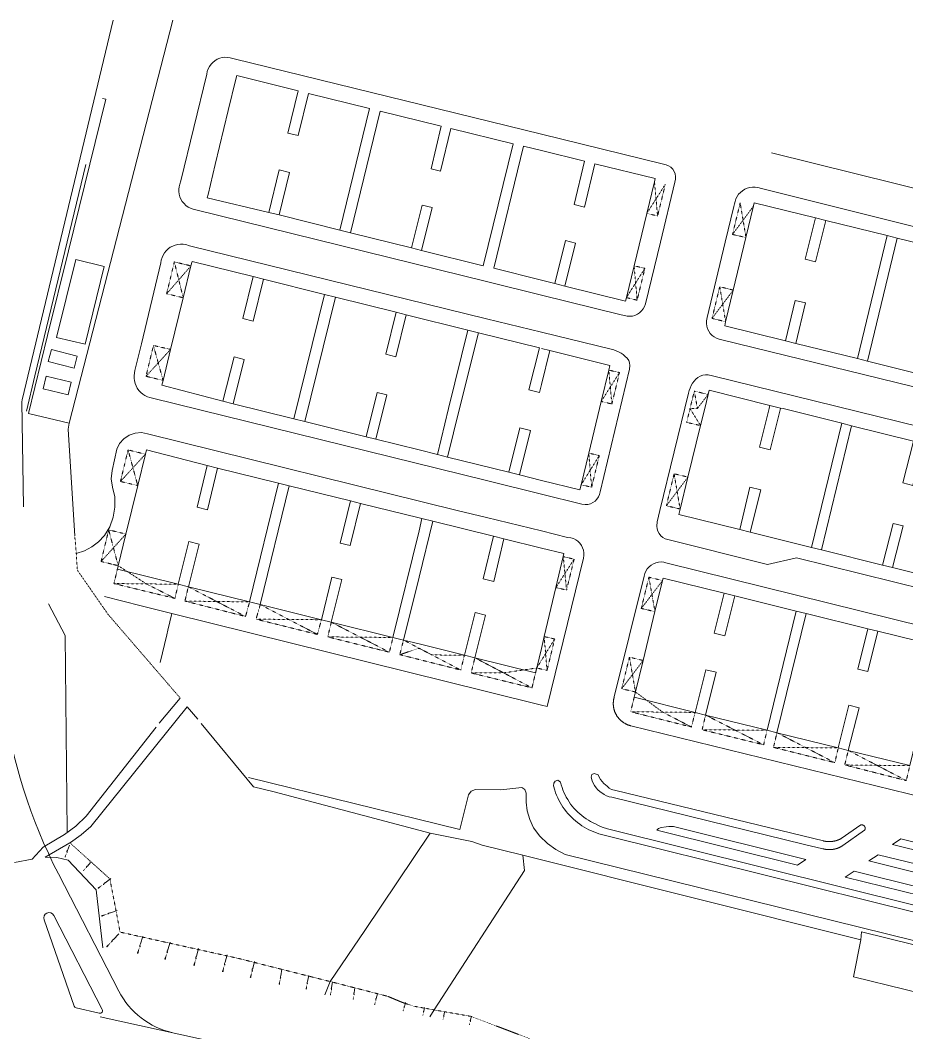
# Model space of a CAD drawing. Header units: millimetres. Extents: x 833924389 to 835767163, y 817400000 to 818811854.
# Drawn here: x 835063141 to 835228338, y 818602668 to 818791324 of the extents above; entities that cross this region are included whole.
import ezdxf

# ---------------------------------------------------------------- set-up
doc = ezdxf.new("R2010")
doc.units = ezdxf.units.MM
doc.header["$LTSCALE"] = 10
doc.header["$MEASUREMENT"] = 0
doc.linetypes.add('11NW24A$0$DGN Style 5', pattern=[6.686246, 2.865534, -3.820712])
doc.layers.add('01_Base_Plan', color=5, linetype='Continuous', lineweight=5)

# ---------------------------------------------------------------- blocks, each defined once
blk = doc.blocks.new('11NW24A$0$SLOPE_370')
at = {"linetype": 'Continuous', "lineweight": 0}
h = blk.add_hatch(color=0, dxfattribs=at)
edge = h.paths.add_edge_path(flags=16)
edge.add_ellipse((0.08, 0), major_axis=(0, 0.11), ratio=0.731707, start_angle=0, end_angle=360)
at = {"color": 0, "linetype": 'Continuous', "lineweight": 0}
blk.add_line((1.39, 0), (2.44, 0), dxfattribs=at)
blk.add_open_spline([(0.96, 0), (0.99, -0.01), (1.01, -0.05), (1.04, -0.04), (1.07, -0.03), (1.09, -0.01), (1.12, 0), (1.15, 0.01), (1.17, 0.02), (1.2, 0.04), (1.26, 0.06), (1.37, 0.03), (1.39, 0)], degree=3, knots=[0, 0, 0, 0, 0.194733, 0.194733, 0.194733, 0.387865, 0.387865, 0.387865, 0.583173, 0.583173, 0.583173, 1, 1, 1, 1], dxfattribs=at)
blk.add_solid([(0.96, 0), (0.08, 0.11), (0.08, -0.11)], dxfattribs=at)
blk = doc.blocks.new('11NW24A$0$SLOPE_371')
at = {"linetype": 'Continuous', "lineweight": 0}
h = blk.add_hatch(color=0, dxfattribs=at)
edge = h.paths.add_edge_path(flags=16)
edge.add_ellipse((0.07, 0), major_axis=(0, 0.0931), ratio=0.731707, start_angle=0, end_angle=360)
at = {"color": 0, "linetype": 'Continuous', "lineweight": 0}
blk.add_line((1.18, 0), (2.07, 0), dxfattribs=at)
blk.add_open_spline([(0.81, 0), (0.84, -0.01), (0.85, -0.03), (0.88, -0.03), (0.91, -0.03), (0.93, -0.01), (0.95, 0), (0.97, 0.01), (1, 0.02), (1.02, 0.03), (1.07, 0.05), (1.18, 0.04), (1.18, 0)], degree=3, knots=[0, 0, 0, 0, 0.191743, 0.191743, 0.191743, 0.38771, 0.38771, 0.38771, 0.580492, 0.580492, 0.580492, 1, 1, 1, 1], dxfattribs=at)
at = {"color": 0, "linetype": 'Continuous', "lineweight": 0, "extrusion": (0, 0, -1)}
blk.add_solid([(-0.81, 0), (-0.07, 0.09), (-0.07, -0.09)], dxfattribs=at)
blk = doc.blocks.new('11NW24A$0$SLOPE_372')
at = {"linetype": 'Continuous', "lineweight": 0}
h = blk.add_hatch(color=0, dxfattribs=at)
edge = h.paths.add_edge_path(flags=16)
edge.add_ellipse((0.1, 0), major_axis=(0, 0.137), ratio=0.731707, start_angle=0, end_angle=360)
at = {"color": 0, "linetype": 'Continuous', "lineweight": 0}
blk.add_line((1.73, 0), (3.05, 0), dxfattribs=at)
blk.add_open_spline([(1.2, 0), (1.23, -0.02), (1.26, -0.03), (1.3, -0.05), (1.33, -0.06), (1.36, -0.02), (1.4, 0), (1.43, 0.01), (1.46, 0.03), (1.5, 0.05), (1.57, 0.08), (1.72, 0.06), (1.73, 0)], degree=3, knots=[0, 0, 0, 0, 0.193795, 0.193795, 0.193795, 0.388503, 0.388503, 0.388503, 0.580838, 0.580838, 0.580838, 1, 1, 1, 1], dxfattribs=at)
at = {"color": 0, "linetype": 'Continuous', "lineweight": 0, "extrusion": (0, 0, -1)}
blk.add_solid([(-1.2, 0), (-0.1, 0.14), (-0.1, -0.14)], dxfattribs=at)
blk = doc.blocks.new('11NW24A$0$SLOPE_373')
at = {"linetype": 'Continuous', "lineweight": 0}
h = blk.add_hatch(color=0, dxfattribs=at)
edge = h.paths.add_edge_path(flags=16)
edge.add_ellipse((0.1, 0), major_axis=(0, 0.142), ratio=0.731707, start_angle=0, end_angle=360)
at = {"color": 0, "linetype": 'Continuous', "lineweight": 0}
blk.add_line((1.79, 0), (3.16, 0), dxfattribs=at)
blk.add_open_spline([(1.24, 0), (1.27, -0.02), (1.31, -0.07), (1.34, -0.05), (1.38, -0.03), (1.41, -0.02), (1.45, 0), (1.48, 0.02), (1.52, 0.03), (1.55, 0.05), (1.62, 0.08), (1.76, 0.05), (1.79, 0)], degree=3, knots=[0, 0, 0, 0, 0.194253, 0.194253, 0.194253, 0.388387, 0.388387, 0.388387, 0.582521, 0.582521, 0.582521, 1, 1, 1, 1], dxfattribs=at)
at = {"color": 0, "linetype": 'Continuous', "lineweight": 0, "extrusion": (0, 0, -1)}
blk.add_solid([(-1.24, 0), (-0.1, 0.14), (-0.1, -0.14)], dxfattribs=at)
blk = doc.blocks.new('11NW24A$0$SLOPE_374')
at = {"linetype": 'Continuous', "lineweight": 0}
h = blk.add_hatch(color=0, dxfattribs=at)
edge = h.paths.add_edge_path(flags=16)
edge.add_ellipse((0.11, 0), major_axis=(0, 0.151), ratio=0.731707, start_angle=0, end_angle=360)
at = {"color": 0, "linetype": 'Continuous', "lineweight": 0}
blk.add_line((1.91, 0), (3.36, 0), dxfattribs=at)
blk.add_open_spline([(1.32, 0), (1.36, -0.02), (1.39, -0.04), (1.43, -0.05), (1.47, -0.07), (1.5, -0.02), (1.54, 0), (1.58, 0.02), (1.61, 0.03), (1.65, 0.05), (1.73, 0.09), (1.91, 0.07), (1.91, 0)], degree=3, knots=[0, 0, 0, 0, 0.193937, 0.193937, 0.193937, 0.388997, 0.388997, 0.388997, 0.582542, 0.582542, 0.582542, 1, 1, 1, 1], dxfattribs=at)
at = {"color": 0, "linetype": 'Continuous', "lineweight": 0, "extrusion": (0, 0, -1)}
blk.add_solid([(-1.32, 0), (-0.11, 0.15), (-0.11, -0.15)], dxfattribs=at)
blk = doc.blocks.new('11NW24A$0$SLOPE_375')
at = {"linetype": 'Continuous', "lineweight": 0}
h = blk.add_hatch(color=0, dxfattribs=at)
edge = h.paths.add_edge_path(flags=16)
edge.add_ellipse((0.11, 0), major_axis=(0, 0.153), ratio=0.731707, start_angle=0, end_angle=360)
at = {"color": 0, "linetype": 'Continuous', "lineweight": 0}
blk.add_line((1.93, 0), (3.41, 0), dxfattribs=at)
blk.add_open_spline([(1.34, 0), (1.37, -0.02), (1.41, -0.07), (1.45, -0.05), (1.49, -0.04), (1.52, -0.02), (1.56, 0), (1.6, 0.02), (1.63, 0.03), (1.67, 0.05), (1.75, 0.09), (1.89, 0.04), (1.93, 0)], degree=3, knots=[0, 0, 0, 0, 0.194667, 0.194667, 0.194667, 0.38819, 0.38819, 0.38819, 0.581713, 0.581713, 0.581713, 1, 1, 1, 1], dxfattribs=at)
at = {"color": 0, "linetype": 'Continuous', "lineweight": 0, "extrusion": (0, 0, -1)}
blk.add_solid([(-1.34, 0), (-0.11, 0.15), (-0.11, -0.15)], dxfattribs=at)
blk = doc.blocks.new('11NW24A$0$SLOPE_376')
at = {"linetype": 'Continuous', "lineweight": 0}
h = blk.add_hatch(color=0, dxfattribs=at)
edge = h.paths.add_edge_path(flags=16)
edge.add_ellipse((0.11, 0), major_axis=(0, 0.153), ratio=0.731707, start_angle=0, end_angle=360)
at = {"color": 0, "linetype": 'Continuous', "lineweight": 0}
blk.add_line((1.93, 0), (3.41, 0), dxfattribs=at)
blk.add_open_spline([(1.34, 0), (1.37, -0.02), (1.41, -0.06), (1.45, -0.05), (1.49, -0.04), (1.52, -0.02), (1.56, 0), (1.6, 0.02), (1.64, 0.04), (1.67, 0.05), (1.75, 0.09), (1.9, 0.04), (1.93, 0)], degree=3, knots=[0, 0, 0, 0, 0.193283, 0.193283, 0.193283, 0.388139, 0.388139, 0.388139, 0.581441, 0.581441, 0.581441, 1, 1, 1, 1], dxfattribs=at)
at = {"color": 0, "linetype": 'Continuous', "lineweight": 0, "extrusion": (0, 0, -1)}
blk.add_solid([(-1.34, 0), (-0.11, 0.15), (-0.11, -0.15)], dxfattribs=at)
blk = doc.blocks.new('11NW24A$0$SLOPE_377')
at = {"linetype": 'Continuous', "lineweight": 0}
h = blk.add_hatch(color=0, dxfattribs=at)
edge = h.paths.add_edge_path(flags=16)
edge.add_ellipse((0.11, 0), major_axis=(0, 0.149), ratio=0.731707, start_angle=0, end_angle=360)
at = {"color": 0, "linetype": 'Continuous', "lineweight": 0}
blk.add_line((1.88, 0), (3.31, 0), dxfattribs=at)
blk.add_open_spline([(1.3, 0), (1.34, -0.02), (1.37, -0.07), (1.41, -0.05), (1.45, -0.03), (1.48, -0.02), (1.52, 0), (1.55, 0.02), (1.59, 0.03), (1.63, 0.05), (1.7, 0.09), (1.83, 0.03), (1.88, 0)], degree=3, knots=[0, 0, 0, 0, 0.194953, 0.194953, 0.194953, 0.388765, 0.388765, 0.388765, 0.582578, 0.582578, 0.582578, 1, 1, 1, 1], dxfattribs=at)
at = {"color": 0, "linetype": 'Continuous', "lineweight": 0, "extrusion": (0, 0, -1)}
blk.add_solid([(-1.3, 0), (-0.11, 0.15), (-0.11, -0.15)], dxfattribs=at)
blk = doc.blocks.new('11NW24A$0$SLOPE_378')
at = {"linetype": 'Continuous', "lineweight": 0}
h = blk.add_hatch(color=0, dxfattribs=at)
edge = h.paths.add_edge_path(flags=16)
edge.add_ellipse((0.11, 0), major_axis=(0, 0.151), ratio=0.731707, start_angle=0, end_angle=360)
at = {"color": 0, "linetype": 'Continuous', "lineweight": 0}
blk.add_line((1.91, 0), (3.36, 0), dxfattribs=at)
blk.add_open_spline([(1.32, 0), (1.35, -0.02), (1.39, -0.03), (1.43, -0.05), (1.46, -0.07), (1.5, -0.02), (1.54, 0), (1.57, 0.02), (1.61, 0.03), (1.65, 0.05), (1.73, 0.09), (1.85, 0.03), (1.91, 0)], degree=3, knots=[0, 0, 0, 0, 0.193714, 0.193714, 0.193714, 0.3885, 0.3885, 0.3885, 0.581425, 0.581425, 0.581425, 1, 1, 1, 1], dxfattribs=at)
at = {"color": 0, "linetype": 'Continuous', "lineweight": 0, "extrusion": (0, 0, -1)}
blk.add_solid([(-1.32, 0), (-0.11, 0.15), (-0.11, -0.15)], dxfattribs=at)
blk = doc.blocks.new('11NW24A$0$SLOPE_379')
at = {"linetype": 'Continuous', "lineweight": 0}
h = blk.add_hatch(color=0, dxfattribs=at)
edge = h.paths.add_edge_path(flags=16)
edge.add_ellipse((0.1, 0), major_axis=(0, 0.14), ratio=0.731707, start_angle=0, end_angle=360)
at = {"color": 0, "linetype": 'Continuous', "lineweight": 0}
blk.add_line((1.77, 0), (3.11, 0), dxfattribs=at)
blk.add_open_spline([(1.22, 0), (1.26, -0.02), (1.29, -0.03), (1.32, -0.05), (1.36, -0.06), (1.39, -0.02), (1.43, 0), (1.46, 0.02), (1.49, 0.03), (1.53, 0.05), (1.6, 0.08), (1.71, 0.03), (1.77, 0)], degree=3, knots=[0, 0, 0, 0, 0.193779, 0.193779, 0.193779, 0.387097, 0.387097, 0.387097, 0.582105, 0.582105, 0.582105, 1, 1, 1, 1], dxfattribs=at)
blk.add_solid([(1.22, 0), (0.1, 0.14), (0.1, -0.14)], dxfattribs=at)
blk = doc.blocks.new('11NW24A$0$SLOPE_380')
at = {"linetype": 'Continuous', "lineweight": 0}
h = blk.add_hatch(color=0, dxfattribs=at)
edge = h.paths.add_edge_path(flags=16)
edge.add_ellipse((0.1, 0), major_axis=(0, 0.133), ratio=0.731707, start_angle=0, end_angle=360)
at = {"color": 0, "linetype": 'Continuous', "lineweight": 0}
blk.add_line((1.68, 0), (2.96, 0), dxfattribs=at)
blk.add_open_spline([(1.16, 0), (1.2, -0.02), (1.23, -0.06), (1.26, -0.05), (1.29, -0.03), (1.33, -0.02), (1.36, 0), (1.39, 0.01), (1.42, 0.03), (1.46, 0.04), (1.52, 0.08), (1.62, 0.03), (1.68, 0)], degree=3, knots=[0, 0, 0, 0, 0.194351, 0.194351, 0.194351, 0.388804, 0.388804, 0.388804, 0.583256, 0.583256, 0.583256, 1, 1, 1, 1], dxfattribs=at)
at = {"color": 0, "linetype": 'Continuous', "lineweight": 0, "extrusion": (0, 0, -1)}
blk.add_solid([(-1.16, 0), (-0.1, 0.13), (-0.1, -0.13)], dxfattribs=at)
blk = doc.blocks.new('11NW24A$0$SLOPE_381')
at = {"linetype": 'Continuous', "lineweight": 0}
h = blk.add_hatch(color=0, dxfattribs=at)
edge = h.paths.add_edge_path(flags=16)
edge.add_ellipse((0.09, 0), major_axis=(0, 0.118), ratio=0.731707, start_angle=0, end_angle=360)
at = {"color": 0, "linetype": 'Continuous', "lineweight": 0}
blk.add_line((1.5, 0), (2.64, 0), dxfattribs=at)
blk.add_open_spline([(1.04, 0), (1.06, -0.01), (1.09, -0.04), (1.12, -0.04), (1.15, -0.04), (1.18, -0.01), (1.21, 0), (1.24, 0.01), (1.27, 0.03), (1.3, 0.04), (1.36, 0.07), (1.44, 0.03), (1.5, 0)], degree=3, knots=[0, 0, 0, 0, 0.193126, 0.193126, 0.193126, 0.387452, 0.387452, 0.387452, 0.582275, 0.582275, 0.582275, 1, 1, 1, 1], dxfattribs=at)
at = {"color": 0, "linetype": 'Continuous', "lineweight": 0, "extrusion": (0, 0, -1)}
blk.add_solid([(-1.04, 0), (-0.09, 0.12), (-0.09, -0.12)], dxfattribs=at)
blk = doc.blocks.new('11NW24A$0$SLOPE_382')
at = {"linetype": 'Continuous', "lineweight": 0}
h = blk.add_hatch(color=0, dxfattribs=at)
edge = h.paths.add_edge_path(flags=16)
edge.add_ellipse((0.08, 0), major_axis=(0, 0.114), ratio=0.731707, start_angle=0, end_angle=360)
at = {"color": 0, "linetype": 'Continuous', "lineweight": 0}
blk.add_line((1.43, 0), (2.53, 0), dxfattribs=at)
blk.add_open_spline([(0.99, 0), (1.02, -0.01), (1.05, -0.04), (1.08, -0.04), (1.1, -0.04), (1.13, -0.01), (1.16, 0), (1.19, 0.01), (1.21, 0.03), (1.24, 0.04), (1.3, 0.07), (1.38, 0.03), (1.43, 0)], degree=3, knots=[0, 0, 0, 0, 0.194079, 0.194079, 0.194079, 0.388065, 0.388065, 0.388065, 0.582051, 0.582051, 0.582051, 1, 1, 1, 1], dxfattribs=at)
blk.add_solid([(0.99, 0), (0.08, 0.11), (0.08, -0.11)], dxfattribs=at)
blk = doc.blocks.new('11NW24A$0$SLOPE_383')
at = {"linetype": 'Continuous', "lineweight": 0}
h = blk.add_hatch(color=0, dxfattribs=at)
edge = h.paths.add_edge_path(flags=16)
edge.add_ellipse((0.07, 0), major_axis=(0, 0.102), ratio=0.731707, start_angle=0, end_angle=360)
at = {"color": 0, "linetype": 'Continuous', "lineweight": 0}
blk.add_line((1.29, 0), (2.28, 0), dxfattribs=at)
blk.add_open_spline([(0.89, 0), (0.92, -0.01), (0.94, -0.02), (0.97, -0.04), (0.99, -0.05), (1.02, -0.01), (1.04, 0), (1.07, 0.01), (1.09, 0.02), (1.12, 0.03), (1.17, 0.06), (1.24, 0.02), (1.29, 0)], degree=3, knots=[0, 0, 0, 0, 0.193745, 0.193745, 0.193745, 0.387915, 0.387915, 0.387915, 0.58058, 0.58058, 0.58058, 1, 1, 1, 1], dxfattribs=at)
blk.add_solid([(0.89, 0), (0.07, 0.1), (0.07, -0.1)], dxfattribs=at)
blk = doc.blocks.new('11NW24A$0$SLOPE_384')
at = {"linetype": 'Continuous', "lineweight": 0}
h = blk.add_hatch(color=0, dxfattribs=at)
edge = h.paths.add_edge_path(flags=16)
edge.add_ellipse((0.07, 0), major_axis=(0, 0.0976), ratio=0.731707, start_angle=0, end_angle=360)
at = {"color": 0, "linetype": 'Continuous', "lineweight": 0}
blk.add_line((1.23, 0), (2.17, 0), dxfattribs=at)
blk.add_open_spline([(0.85, 0), (0.88, -0.01), (0.9, -0.04), (0.92, -0.03), (0.95, -0.03), (0.97, -0.01), (1, 0), (1.02, 0.01), (1.04, 0.02), (1.07, 0.03), (1.12, 0.06), (1.2, 0.02), (1.23, 0)], degree=3, knots=[0, 0, 0, 0, 0.193647, 0.193647, 0.193647, 0.388524, 0.388524, 0.388524, 0.580981, 0.580981, 0.580981, 1, 1, 1, 1], dxfattribs=at)
blk.add_solid([(0.85, 0), (0.07, 0.1), (0.07, -0.1)], dxfattribs=at)
blk = doc.blocks.new('11NW24A$0$SLOPE_385')
at = {"linetype": 'Continuous', "lineweight": 0}
h = blk.add_hatch(color=0, dxfattribs=at)
edge = h.paths.add_edge_path(flags=16)
edge.add_ellipse((0.06, 0), major_axis=(0, 0.0753), ratio=0.731707, start_angle=0, end_angle=360)
at = {"color": 0, "linetype": 'Continuous', "lineweight": 0}
blk.add_line((0.95, 0), (1.68, 0), dxfattribs=at)
blk.add_open_spline([(0.66, 0), (0.68, -0.01), (0.7, -0.02), (0.71, -0.03), (0.73, -0.03), (0.75, -0.01), (0.77, 0), (0.79, 0.01), (0.8, 0.02), (0.82, 0.03), (0.86, 0.04), (0.93, 0.02), (0.95, 0)], degree=3, knots=[0, 0, 0, 0, 0.194722, 0.194722, 0.194722, 0.389024, 0.389024, 0.389024, 0.582827, 0.582827, 0.582827, 1, 1, 1, 1], dxfattribs=at)
at = {"color": 0, "linetype": 'Continuous', "lineweight": 0, "extrusion": (0, 0, -1)}
blk.add_solid([(-0.66, 0), (-0.06, 0.08), (-0.06, -0.08)], dxfattribs=at)
blk = doc.blocks.new('11NW24A$0$SLOPE_386')
at = {"linetype": 'Continuous', "lineweight": 0}
h = blk.add_hatch(color=0, dxfattribs=at)
edge = h.paths.add_edge_path(flags=16)
edge.add_ellipse((0.05, 0), major_axis=(0, 0.0707), ratio=0.731707, start_angle=0, end_angle=360)
at = {"color": 0, "linetype": 'Continuous', "lineweight": 0}
blk.add_line((0.89, 0), (1.57, 0), dxfattribs=at)
blk.add_open_spline([(0.62, 0), (0.63, -0.01), (0.65, -0.03), (0.67, -0.02), (0.69, -0.02), (0.7, -0.01), (0.72, 0), (0.74, 0.01), (0.76, 0.02), (0.77, 0.02), (0.81, 0.04), (0.86, 0.02), (0.89, 0)], degree=3, knots=[0, 0, 0, 0, 0.194316, 0.194316, 0.194316, 0.38961, 0.38961, 0.38961, 0.581596, 0.581596, 0.581596, 1, 1, 1, 1], dxfattribs=at)
at = {"color": 0, "linetype": 'Continuous', "lineweight": 0, "extrusion": (0, 0, -1)}
blk.add_solid([(-0.62, 0), (-0.05, 0.07), (-0.05, -0.07)], dxfattribs=at)
blk = doc.blocks.new('11NW24A$0$SLOPE_387')
at = {"linetype": 'Continuous', "lineweight": 0}
h = blk.add_hatch(color=0, dxfattribs=at)
edge = h.paths.add_edge_path(flags=16)
edge.add_ellipse((0.05, 0), major_axis=(0, 0.0641), ratio=0.731707, start_angle=0, end_angle=360)
at = {"color": 0, "linetype": 'Continuous', "lineweight": 0}
blk.add_line((0.81, 0), (1.43, 0), dxfattribs=at)
blk.add_open_spline([(0.56, 0), (0.58, -0.01), (0.59, -0.02), (0.61, -0.02), (0.62, -0.02), (0.64, -0.01), (0.65, 0), (0.67, 0.01), (0.69, 0.01), (0.7, 0.02), (0.74, 0.04), (0.78, 0.01), (0.81, 0)], degree=3, knots=[0, 0, 0, 0, 0.194878, 0.194878, 0.194878, 0.386838, 0.386838, 0.386838, 0.583319, 0.583319, 0.583319, 1, 1, 1, 1], dxfattribs=at)
at = {"color": 0, "linetype": 'Continuous', "lineweight": 0, "extrusion": (0, 0, -1)}
blk.add_solid([(-0.56, 0), (-0.05, 0.06), (-0.05, -0.06)], dxfattribs=at)
blk = doc.blocks.new('11NW24A$0$SLOPE_388')
at = {"linetype": 'Continuous', "lineweight": 0}
h = blk.add_hatch(color=0, dxfattribs=at)
edge = h.paths.add_edge_path(flags=16)
edge.add_ellipse((0.06, 0), major_axis=(0, 0.0773), ratio=0.731707, start_angle=0, end_angle=360)
at = {"color": 0, "linetype": 'Continuous', "lineweight": 0}
blk.add_line((0.98, 0), (1.72, 0), dxfattribs=at)
blk.add_open_spline([(0.68, 0), (0.69, -0.01), (0.71, -0.02), (0.73, -0.03), (0.75, -0.03), (0.77, -0.01), (0.79, 0), (0.81, 0.01), (0.83, 0.02), (0.85, 0.03), (0.89, 0.04), (0.95, 0.02), (0.98, 0)], degree=3, knots=[0, 0, 0, 0, 0.192751, 0.192751, 0.192751, 0.386626, 0.386626, 0.386626, 0.581173, 0.581173, 0.581173, 1, 1, 1, 1], dxfattribs=at)
at = {"color": 0, "linetype": 'Continuous', "lineweight": 0, "extrusion": (0, 0, -1)}
blk.add_solid([(-0.68, 0), (-0.06, 0.08), (-0.06, -0.08)], dxfattribs=at)

msp = doc.modelspace()

# ---------------------------------------------------------------- linework, layer by layer
at = {"layer": '01_Base_Plan'}
for p, q in [((835081512, 818610437), (835070258, 818632252)), ((835078430, 818607031), (835069408, 818624520)), ((835073172, 818607621), (835067575, 818623733)), ((835073534, 818607297), (835077876, 818606314))]:
    msp.add_line(p, q, dxfattribs=at)
at = {"layer": '01_Base_Plan', "linetype": 'Continuous', "flags": 128}
for points in [[(835063760, 818700690), (835063430, 818720230), (835063508, 818720581), (835080482, 818791324)], [(835091570, 818791324), (835072283, 818716260)], [(835150000, 818742660), (835095840, 818756023), (835095352, 818756127), (835094879, 818756295), (835094437, 818756525), (835094027, 818756813), (835093660, 818757152), (835093344, 818757537), (835093082, 818757963), (835092879, 818758420), (835092738, 818758900), (835092668, 818759395), (835092691, 818759871), (835092762, 818760305), (835092883, 818760787), (835093078, 818761412), (835097895, 818781307), (835098000, 818781795), (835098168, 818782266), (835098402, 818782707), (835098691, 818783113), (835099035, 818783477), (835099426, 818783787), (835099855, 818784045), (835100316, 818784238), (835100797, 818784369), (835101293, 818784432), (835101813, 818784410), (835102270, 818784338), (835103012, 818784115), (835160250, 818770080)], [(835122699, 818752221), (835111359, 818755039), (835113332, 818762963), (835111367, 818763447), (835109441, 818755514), (835097992, 818758246), (835098132, 818758829), (835099490, 818764473), (835101898, 818774480), (835103313, 818780361), (835103480, 818781059), (835114902, 818778160), (835112992, 818770311), (835114941, 818769822), (835116859, 818777680), (835128195, 818774896), (835122699, 818752221)], [(835072126, 818748339), (835079085, 818776590), (835078459, 818776726)], [(835149402, 818745590), (835137930, 818748437), (835139871, 818756404), (835138020, 818756861), (835136051, 818748906), (835124691, 818751727), (835130184, 818774408), (835141590, 818771607), (835139695, 818763643), (835141484, 818763195), (835143402, 818771162), (835154969, 818768324), (835149402, 818745590)], [(835160250, 818770080), (835183012, 818764498), (835183500, 818764400), (835183961, 818764207), (835184375, 818763926), (835184723, 818763568), (835184992, 818763148), (835185172, 818762684), (835185258, 818762191), (835185242, 818761693), (835185117, 818761168), (835182434, 818750000)], [(835160250, 818742895), (835151367, 818745100), (835156934, 818767842), (835160250, 818767028)], [(835160250, 818767028), (835168309, 818765049), (835166348, 818756988), (835168281, 818756506), (835170211, 818764582), (835181469, 818761818), (835181324, 818761221), (835179897, 818755338), (835177527, 818745574), (835176093, 818739656), (835175934, 818739000)], [(835203156, 818766613), (835250000, 818755037)], [(835075356, 818764416), (835065834, 818725040), (835064290, 818718456)], [(835194522, 818750000), (835196121, 818756600), (835196246, 818757127), (835196348, 818757543), (835196504, 818758037), (835196715, 818758486), (835197008, 818758889), (835197355, 818759250), (835197746, 818759563), (835198172, 818759820), (835198629, 818760020), (835199109, 818760158), (835199605, 818760232), (835200105, 818760242), (835200602, 818760164), (835201289, 818759992)], [(835201289, 818759992), (835241303, 818750000)], [(835219133, 818728270), (835207672, 818731115), (835209488, 818738650), (835207570, 818739127), (835205746, 818731594), (835194410, 818734410), (835194589, 818735153), (835196012, 818741045), (835198376, 818750836), (835199796, 818756715), (835199934, 818757285), (835211320, 818754488), (835209402, 818746795), (835211320, 818746318), (835213250, 818754016), (835224680, 818751211), (835219133, 818728270)], [(835111359, 818755039), (835109441, 818755514)], [(835213250, 818754016), (835211320, 818754488)], [(835124691, 818751727), (835122699, 818752221)], [(835226566, 818750746), (835224680, 818751211)], [(835085711, 818731048), (835089336, 818746135), (835089418, 818746629), (835089563, 818747107), (835089766, 818747563), (835090027, 818747988), (835090344, 818748377), (835090707, 818748721), (835091109, 818749016), (835091547, 818749254), (835092012, 818749436), (835092496, 818749555), (835092996, 818749611), (835093492, 818749602), (835093988, 818749529), (835094707, 818749297), (835150000, 818735720)], [(835175934, 818739000), (835164645, 818741803), (835166641, 818749789), (835164723, 818750264), (835162754, 818742273), (835160250, 818742895)], [(835182434, 818750000), (835179660, 818738455), (835179488, 818737986), (835179246, 818737551), (835178934, 818737158), (835178566, 818736820), (835178148, 818736547), (835177695, 818736342), (835177211, 818736213), (835176715, 818736160), (835176215, 818736189), (835175727, 818736297), (835175129, 818736459)], [(835193859, 818731799), (835193371, 818731898), (835192902, 818732070), (835192465, 818732311), (835192066, 818732615), (835191723, 818732977), (835191437, 818733387), (835191219, 818733836), (835191070, 818734313), (835190996, 818734807), (835190996, 818735307), (835191121, 818735969), (835194522, 818750000)], [(835250000, 818738311), (835245672, 818721678), (835234234, 818724518), (835236121, 818732012), (835234266, 818732475), (835232461, 818724959), (835220996, 818727807), (835226566, 818750746), (835238063, 818747924), (835236121, 818740150), (835237980, 818739689), (835239840, 818747488), (835250000, 818744994)], [(835068209, 818732590), (835072126, 818748339)], [(835137930, 818748437), (835136051, 818748906)], [(835075226, 818730942), (835069884, 818732228), (835073480, 818746722), (835078801, 818745426), (835075226, 818730942)], [(835114117, 818717057), (835102832, 818719859), (835104840, 818728117), (835102977, 818728580), (835100875, 818720346), (835089535, 818723328), (835089752, 818724216), (835091161, 818730002), (835093506, 818739626), (835094952, 818745561), (835095148, 818746369), (835106566, 818743553), (835104617, 818735727), (835106543, 818735246), (835108488, 818743074), (835119855, 818740242), (835114117, 818717057)], [(835108488, 818743074), (835106566, 818743553)], [(835160250, 818740130), (835150000, 818742660)], [(835164645, 818741803), (835162754, 818742273)], [(835137450, 818711259), (835129410, 818713258), (835131473, 818721512), (835129625, 818721971), (835127621, 818713701), (835116172, 818716547), (835121902, 818739734), (835133195, 818736920), (835131258, 818729096), (835133109, 818728633), (835135047, 818736459), (835146531, 818733598), (835142971, 818718959)], [(835121902, 818739734), (835119855, 818740242)], [(835175129, 818736459), (835160250, 818740130)], [(835135047, 818736459), (835133195, 818736920)], [(835150000, 818735720), (835160250, 818733204)], [(835064685, 818718071), (835068209, 818732590)], [(835145011, 818718959), (835148520, 818733102), (835159922, 818730262), (835157934, 818722453), (835159887, 818721969), (835160250, 818723451)], [(835148520, 818733102), (835146531, 818733598)], [(835160250, 818733204), (835173234, 818730016), (835173723, 818729898), (835174195, 818729738), (835174652, 818729537), (835175090, 818729295), (835175504, 818729016), (835175891, 818728699), (835176254, 818728357), (835176531, 818727941), (835176703, 818727473), (835176766, 818726979), (835176660, 818726301), (835171203, 818703461), (835171094, 818702975), (835170895, 818702518), (835170613, 818702102), (835170266, 818701746), (835169859, 818701457), (835169406, 818701248), (835168922, 818701125), (835168422, 818701092), (835167766, 818701158)], [(835084466, 818723954), (835084414, 818724156), (835084352, 818724652), (835084352, 818725150), (835084520, 818726088), (835085711, 818731048)], [(835161805, 818729793), (835160250, 818730180)], [(835193859, 818731799), (835250000, 818718025)], [(835207672, 818731115), (835205746, 818731594)], [(835073762, 818728717), (835068950, 818729972), (835068368, 818727739), (835073179, 818726484), (835073762, 818728717)], [(835160250, 818723451), (835161805, 818729793), (835173020, 818726998), (835172813, 818726146), (835171406, 818720309), (835171080, 818718959)], [(835220996, 818727807), (835219133, 818728270)], [(835072075, 818721529), (835067386, 818722644), (835067948, 818725008), (835072637, 818723893), (835072075, 818721529)], [(835182347, 818700000), (835187664, 818721834), (835187809, 818722313), (835187980, 818722781), (835188160, 818723248), (835188398, 818723687), (835188695, 818724090), (835189039, 818724451), (835189426, 818724768), (835189863, 818725012), (835190332, 818725180), (835190824, 818725266), (835191324, 818725266), (835192145, 818725074)], [(835192145, 818725074), (835250000, 818710830)], [(835150000, 818705544), (835087793, 818720902), (835087305, 818721006), (835086832, 818721172), (835086383, 818721393), (835085965, 818721668), (835085586, 818721990), (835085246, 818722359), (835084957, 818722766), (835084719, 818723205), (835084539, 818723672), (835084466, 818723954)], [(835190684, 818718959), (835191328, 818721592), (835191523, 818722389), (835202852, 818719566), (835202701, 818718959)], [(835102832, 818719859), (835100875, 818720346)], [(835142971, 818718959), (835140891, 818710404)], [(835160250, 818705596), (835156187, 818706605), (835158199, 818714883), (835156246, 818715365), (835154176, 818707104), (835142773, 818709937), (835145011, 818718959)], [(835171080, 818718959), (835169082, 818710672), (835167659, 818704764), (835167430, 818703813)], [(835210566, 818693096), (835199164, 818695928), (835201117, 818703826), (835199094, 818704338), (835197211, 818696414), (835185855, 818699234), (835186105, 818700255), (835187563, 818706211), (835189911, 818715802), (835190684, 818718959)], [(835202701, 818718959), (835200922, 818711752), (835202875, 818711266), (835204807, 818718959)], [(835204836, 818719072), (835202852, 818719566)], [(835204807, 818718959), (835204836, 818719072), (835205292, 818718959)], [(835205292, 818718959), (835216211, 818716238), (835210566, 818693096)], [(835064685, 818718071), (835072283, 818716260), (835072041, 818715110), (835072680, 818705129), (835073291, 818695275)], [(835116172, 818716547), (835114117, 818717057)], [(835237090, 818686506), (835225711, 818689332), (835227648, 818697104), (835225809, 818697570), (835223832, 818689801), (835212445, 818692629), (835218055, 818715779), (835229586, 818712906), (835227617, 818705107), (835229441, 818704654), (835231395, 818712455), (835242824, 818709607), (835237090, 818686506)], [(835218055, 818715779), (835216211, 818716238)], [(835144587, 818700000), (835086875, 818714288), (835085711, 818714499), (835084532, 818714407), (835083414, 818714017), (835082433, 818713357), (835081652, 818712468), (835081123, 818711410), (835080289, 818707419), (835080108, 818705880), (835080358, 818704351), (835080752, 818702493), (835080790, 818700593), (835080472, 818698720), (835079807, 818696941), (835078821, 818695317), (835077746, 818694157), (835076491, 818693196), (835075091, 818692461), (835073587, 818691972)], [(835129410, 818713258), (835127621, 818713701)], [(835105879, 818682943), (835094465, 818685773), (835096488, 818693707), (835094527, 818694191), (835092598, 818686238), (835081238, 818689055), (835081394, 818689691), (835082832, 818695588), (835085036, 818704625), (835086462, 818710470), (835086664, 818711299), (835097996, 818708357), (835096082, 818700570), (835098031, 818700082), (835099918, 818707883), (835111277, 818705078), (835105879, 818682943)], [(835140891, 818710404), (835137450, 818711259)], [(835142773, 818709937), (835140891, 818710404)], [(835099918, 818707883), (835097996, 818708357)], [(835156187, 818706605), (835154176, 818707104)], [(835167430, 818703813), (835160250, 818705596)], [(835132602, 818676316), (835121109, 818679166), (835123066, 818687121), (835121223, 818687578), (835119266, 818679625), (835107867, 818682451), (835113262, 818704588), (835124703, 818701762), (835122777, 818693893), (835124641, 818693428), (835126531, 818701311), (835137450, 818698612)], [(835113262, 818704588), (835111277, 818705078)], [(835160250, 818703014), (835150000, 818705544)], [(835167766, 818701158), (835160250, 818703014)], [(835126531, 818701311), (835124703, 818701762)], [(835150000, 818698673), (835144587, 818700000)], [(835207777, 818691146), (835202410, 818689889), (835183293, 818694678), (835182867, 818694937), (835182496, 818695270), (835182187, 818695662), (835181953, 818696104), (835181805, 818696580), (835181742, 818697076), (835181824, 818697854), (835182347, 818700000)], [(835137450, 818698612), (835138000, 818698477), (835137450, 818696219)], [(835140020, 818697979), (835138000, 818698477)], [(835160250, 818696160), (835150000, 818698673)], [(835137450, 818696219), (835132602, 818676316)], [(835137450, 818687581), (835140020, 818697979), (835151355, 818695178), (835149410, 818687230), (835151383, 818686738), (835153234, 818694715), (835160250, 818692982)], [(835160250, 818663713), (835161340, 818663443), (835168105, 818691078), (835168184, 818691572), (835168180, 818692070), (835168102, 818692564), (835167945, 818693039), (835167715, 818693482), (835167418, 818693883), (835167059, 818694234), (835166652, 818694523), (835166207, 818694744), (835165730, 818694893), (835165109, 818694969), (835160250, 818696160)], [(835199164, 818695928), (835197211, 818696414)], [(835153234, 818694715), (835151355, 818695178)], [(835160250, 818692982), (835164465, 818691941), (835164331, 818691381), (835162955, 818685617), (835160773, 818676480), (835160250, 818674285)], [(835212445, 818692629), (835210566, 818693096)], [(835207777, 818691146), (835250000, 818680732)], [(835250000, 818641979), (835176944, 818659861), (835176871, 818659878), (835176800, 818659897), (835176728, 818659917), (835176657, 818659938), (835176587, 818659960), (835176516, 818659984), (835176446, 818660008), (835176377, 818660034), (835176308, 818660061), (835176239, 818660090), (835176171, 818660119), (835176104, 818660150), (835176037, 818660182), (835175971, 818660215), (835175905, 818660249), (835175840, 818660284), (835175775, 818660321), (835175711, 818660359), (835175648, 818660397), (835175586, 818660437), (835175524, 818660478), (835175463, 818660520), (835175402, 818660563), (835175343, 818660607), (835175284, 818660652), (835175226, 818660698), (835175169, 818660745), (835175112, 818660794), (835175057, 818660843), (835175002, 818660893), (835174948, 818660944), (835174896, 818660996), (835174844, 818661048), (835174793, 818661102), (835174742, 818661157), (835174693, 818661212), (835174645, 818661269), (835174598, 818661326), (835174552, 818661384), (835174507, 818661443), (835174463, 818661502), (835174420, 818661563), (835174378, 818661624), (835174337, 818661685), (835174297, 818661748), (835174258, 818661811), (835174220, 818661875), (835174184, 818661940), (835174149, 818662005), (835174114, 818662070), (835174081, 818662137), (835174049, 818662204), (835174019, 818662271), (835173989, 818662339), (835173961, 818662408), (835173933, 818662476), (835173907, 818662546), (835173883, 818662616), (835173859, 818662686), (835173837, 818662757), (835173816, 818662828), (835173796, 818662899), (835173777, 818662971), (835173760, 818663043), (835173744, 818663115), (835173729, 818663188), (835173716, 818663261), (835173703, 818663334), (835173692, 818663407), (835173683, 818663481), (835173674, 818663554), (835173667, 818663628), (835173661, 818663702), (835173657, 818663776), (835173654, 818663850), (835173652, 818663924), (835173651, 818663998), (835173652, 818664072), (835173653, 818664147), (835173657, 818664221), (835173661, 818664295), (835173667, 818664369), (835173674, 818664442), (835173682, 818664516), (835173692, 818664589), (835173703, 818664663), (835173715, 818664736), (835173729, 818664809), (835173744, 818664881), (835173760, 818664954), (835173777, 818665026), (835173795, 818665098), (835173815, 818665169), (835173836, 818665240), (835179391, 818687754), (835179520, 818688236), (835179719, 818688693), (835179988, 818689115), (835180320, 818689488), (835180320, 818689488), (835180707, 818689809), (835181137, 818690061), (835181602, 818690244), (835182086, 818690355), (835182586, 818690389), (835183082, 818690344), (835183473, 818690232)], [(835183473, 818690232), (835250000, 818673783)], [(835225711, 818689332), (835223832, 818689801)], [(835137450, 818675114), (835134547, 818675834), (835137450, 818687581)], [(835202313, 818659029), (835190855, 818661871), (835192805, 818669840), (835190922, 818670307), (835188898, 818662355), (835177543, 818665172), (835177785, 818666166), (835179211, 818672031), (835181422, 818681129), (835182832, 818686928), (835182941, 818687377), (835194305, 818684572), (835192480, 818677131), (835194414, 818676646), (835196297, 818684080), (835207758, 818681250), (835202313, 818659029)], [(835094465, 818685773), (835092598, 818686238)], [(835085663, 818682206), (835078847, 818683923)], [(835107867, 818682451), (835105879, 818682943)], [(835196297, 818684080), (835194305, 818684572)], [(835071892, 818640112), (835071892, 818640145), (835071490, 818676680), (835068410, 818682570)], [(835091383, 818680779), (835085657, 818682215)], [(835209617, 818680789), (835207758, 818681250)], [(835091383, 818680779), (835090670, 818677671), (835090454, 818676795)], [(835091383, 818680779), (835150000, 818666253)], [(835121109, 818679166), (835119266, 818679625)], [(835159164, 818669730), (835147859, 818672533), (835149832, 818680488), (835147883, 818680971), (835145910, 818673016), (835137450, 818675114)], [(835228914, 818652434), (835217449, 818655275), (835219477, 818663230), (835217570, 818663703), (835215574, 818655740), (835204145, 818658574), (835209617, 818680789), (835221078, 818677959), (835219246, 818670441), (835221086, 818669982), (835222953, 818677496), (835234316, 818674689), (835228914, 818652434)], [(835222953, 818677496), (835221078, 818677959)], [(835090454, 818676795), (835089194, 818671671)], [(835134547, 818675834), (835132602, 818676316)], [(835160250, 818674285), (835159379, 818670632), (835159164, 818669730)], [(835147859, 818672533), (835145910, 818673016)], [(835150000, 818666253), (835160250, 818663713)], [(835089047, 818660328), (835092964, 818665016)], [(835094272, 818663387), (835076290, 818641091), (835074475, 818639525), (835072478, 818638145)], [(835096222, 818661097), (835094272, 818663387)], [(835190855, 818661871), (835188898, 818662355)], [(835096871, 818660317), (835106607, 818648474), (835110477, 818647527)], [(835075402, 818643030), (835088471, 818659601)], [(835204145, 818658574), (835202313, 818659029)], [(835217449, 818655275), (835215574, 818655740)], [(835212798, 818638421), (835212849, 818638400), (835212882, 818638393), (835212916, 818638386), (835212949, 818638379), (835212983, 818638372), (835213016, 818638366), (835213050, 818638360), (835213084, 818638354), (835213118, 818638348), (835213152, 818638343), (835213185, 818638337), (835213219, 818638332), (835213253, 818638328), (835213287, 818638323), (835213321, 818638319), (835213355, 818638315), (835213389, 818638311), (835213423, 818638308), (835213457, 818638305), (835213492, 818638302), (835213526, 818638299), (835213560, 818638296), (835213594, 818638294), (835213628, 818638292), (835213662, 818638290), (835213697, 818638289), (835213731, 818638288), (835213765, 818638287), (835213799, 818638286), (835213834, 818638285), (835213868, 818638285), (835213902, 818638285), (835213936, 818638285), (835213971, 818638286), (835214005, 818638286), (835214039, 818638287), (835214073, 818638289), (835214108, 818638290), (835214142, 818638292), (835214176, 818638294), (835214210, 818638296), (835214244, 818638299), (835214279, 818638301), (835214313, 818638304), (835214347, 818638307), (835214381, 818638311), (835214415, 818638315), (835214449, 818638319), (835214483, 818638323), (835214517, 818638327), (835214551, 818638332), (835214585, 818638337), (835214619, 818638342), (835214652, 818638347), (835214686, 818638353), (835214720, 818638359), (835214754, 818638365), (835214787, 818638372), (835214821, 818638378), (835214855, 818638385), (835214888, 818638392), (835214921, 818638400), (835214955, 818638407), (835214988, 818638415), (835215022, 818638423), (835215055, 818638432), (835215088, 818638440), (835215121, 818638449), (835215154, 818638458), (835215187, 818638467), (835215220, 818638477), (835215253, 818638487), (835215286, 818638497), (835215318, 818638507), (835215351, 818638517), (835215383, 818638528), (835215416, 818638539), (835215448, 818638550), (835215480, 818638562), (835215513, 818638573), (835215545, 818638585), (835215577, 818638598), (835215609, 818638610), (835215641, 818638622), (835215672, 818638635), (835215704, 818638648), (835215736, 818638662), (835215767, 818638675), (835215799, 818638689), (835215830, 818638703), (835215861, 818638717), (835215892, 818638732), (835215923, 818638746), (835215954, 818638761), (835215985, 818638776), (835216015, 818638791), (835216046, 818638807), (835216076, 818638823), (835216107, 818638838), (835216136, 818638867), (835219807, 818641378), (835219864, 818641389), (835219898, 818641394), (835219932, 818641396), (835219966, 818641397), (835220000, 818641396), (835220034, 818641393), (835220068, 818641388), (835220102, 818641381), (835220135, 818641373), (835220168, 818641362), (835220200, 818641350), (835220231, 818641336), (835220262, 818641321), (835220291, 818641304), (835220320, 818641285), (835220348, 818641265), (835220374, 818641243), (835220400, 818641220), (835220424, 818641196), (835220446, 818641170), (835220468, 818641144), (835220488, 818641116), (835220506, 818641087), (835220522, 818641057), (835220537, 818641026), (835220551, 818640994), (835220562, 818640962), (835220572, 818640929), (835220580, 818640896), (835220586, 818640862), (835220591, 818640828), (835220593, 818640794), (835220594, 818640760), (835220593, 818640726), (835220590, 818640691), (835220585, 818640658), (835220578, 818640624), (835220570, 818640591), (835220559, 818640558), (835220547, 818640526), (835220533, 818640495), (835220518, 818640464), (835220501, 818640434), (835220482, 818640406), (835216406, 818637544), (835216354, 818637510), (835216325, 818637491), (835216296, 818637473), (835216267, 818637455), (835216238, 818637437), (835216209, 818637419), (835216179, 818637402), (835216150, 818637385), (835216120, 818637368), (835216090, 818637351), (835216060, 818637334), (835216030, 818637318), (835216000, 818637302), (835215969, 818637286), (835215939, 818637270), (835215908, 818637255), (835215878, 818637240), (835215847, 818637225), (835215816, 818637210), (835215785, 818637196), (835215753, 818637182), (835215722, 818637168), (835215691, 818637154), (835215659, 818637140), (835215628, 818637127), (835215596, 818637114), (835215564, 818637101), (835215532, 818637089), (835215500, 818637077), (835215468, 818637065), (835215436, 818637053), (835215404, 818637041), (835215372, 818637030), (835215339, 818637019), (835215307, 818637008), (835215274, 818636998), (835215241, 818636987), (835215209, 818636977), (835215176, 818636967), (835215143, 818636958), (835215110, 818636949), (835215077, 818636939), (835215044, 818636931), (835215011, 818636922), (835214977, 818636914), (835214944, 818636906), (835214911, 818636898), (835214877, 818636891), (835214844, 818636883), (835214810, 818636876), (835214777, 818636870), (835214743, 818636863), (835214709, 818636857), (835214676, 818636851), (835214642, 818636845), (835214608, 818636840), (835214574, 818636835), (835214540, 818636830), (835214506, 818636825), (835214472, 818636820), (835214438, 818636816), (835214404, 818636812), (835214370, 818636809), (835214336, 818636805), (835214302, 818636802), (835214268, 818636799), (835214234, 818636797), (835214200, 818636795), (835214165, 818636792), (835214131, 818636791), (835214097, 818636789), (835214063, 818636788), (835214028, 818636787), (835213994, 818636786), (835213960, 818636786), (835213926, 818636785), (835213891, 818636785), (835213857, 818636786), (835213823, 818636786), (835213789, 818636787), (835213754, 818636788), (835213720, 818636789), (835213686, 818636791), (835213652, 818636793), (835213618, 818636795), (835213583, 818636797), (835213549, 818636800), (835213515, 818636803), (835213481, 818636806), (835213447, 818636809), (835213413, 818636813), (835213379, 818636817), (835213345, 818636821), (835213311, 818636826), (835213277, 818636830), (835213243, 818636835), (835213209, 818636841), (835213175, 818636846), (835213142, 818636852), (835213108, 818636858), (835213074, 818636864), (835213041, 818636871), (835213007, 818636878), (835212973, 818636885), (835212940, 818636892), (835212907, 818636900), (835212873, 818636907), (835212840, 818636915), (835212807, 818636924), (835212773, 818636932), (835212740, 818636941), (835212707, 818636950), (835209272, 818637732), (835173367, 818646535), (835172879, 818646652), (835172410, 818646822), (835171961, 818647041), (835171156, 818647605), (835170789, 818647945), (835170461, 818648322), (835170172, 818648730), (835169926, 818649166), (835169730, 818649625), (835169531, 818650301), (835169625, 818650777), (835170074, 818650984), (835170805, 818650754), (835171023, 818650305), (835171285, 818649879), (835171582, 818649479), (835171918, 818649105), (835172504, 818648592), (835172875, 818648258), (835173309, 818648008), (835174105, 818647803), (835212798, 818638421)], [(835105691, 818650232), (835145057, 818640545), (835146686, 818646982)], [(835230487, 818624922), (835172420, 818639367), (835171932, 818639472), (835171448, 818639595), (835170967, 818639738), (835170494, 818639898), (835170026, 818640078), (835169569, 818640275), (835169116, 818640490), (835168674, 818640722), (835168241, 818640972), (835167819, 818641240), (835167405, 818641523), (835167006, 818641822), (835166616, 818642136), (835166241, 818642466), (835165877, 818642810), (835165530, 818643167), (835165194, 818643539), (835164873, 818643923), (835164569, 818644318), (835164280, 818644726), (835164006, 818645146), (835163752, 818645576), (835163510, 818646013), (835163291, 818646462), (835163084, 818646919), (835162901, 818647382), (835162733, 818647853), (835162494, 818648656), (835162580, 818649144), (835162842, 818649558), (835163299, 818649714), (835163815, 818649337), (835163948, 818648855), (835164096, 818648378), (835164268, 818647908), (835164459, 818647447), (835164670, 818646994), (835164901, 818646550), (835165151, 818646117), (835165420, 818645695), (835165705, 818645287), (835166010, 818644888), (835166330, 818644505), (835166670, 818644136), (835167022, 818643783), (835167389, 818643445), (835167772, 818643124), (835168170, 818642820), (835168580, 818642533), (835169002, 818642263), (835169432, 818642013), (835169877, 818641783), (835170330, 818641570), (835170919, 818641276), (835171581, 818640974), (835172563, 818640651), (835230706, 818626185)], [(835139519, 818639876), (835110477, 818647527)], [(835146686, 818646982), (835147189, 818647667), (835147975, 818647991)], [(835147975, 818647991), (835152674, 818647936), (835156593, 818648337)], [(835156593, 818648337), (835157177, 818647966), (835157439, 818647325), (835157412, 818645651), (835157633, 818643991), (835158100, 818642383), (835158800, 818640862), (835159988, 818639318), (835161380, 818637955), (835162947, 818636798), (835164661, 818635871)], [(835071357, 818639611), (835073522, 818641152), (835075402, 818643030)], [(835067404, 818637254), (835071357, 818639611)], [(835119881, 818609715), (835120886, 818612211), (835120894, 818612232), (835127332, 818621691), (835139519, 818639876)], [(835156771, 818635744), (835149244, 818637596), (835147294, 818638313), (835139519, 818639876)], [(835208008, 818633920), (835181797, 818640424), (835182078, 818640752), (835182559, 818640900), (835183531, 818641055), (835184023, 818641127), (835184879, 818641076), (835209512, 818634957), (835208008, 818633920)], [(835072478, 818638145), (835072365, 818638080), (835067770, 818635415)], [(835232429, 818636092), (835225695, 818637764), (835227223, 818638771)], [(835237840, 818636118), (835227223, 818638771)], [(835067404, 818637254), (835065375, 818634987), (835062101, 818634383)], [(835164661, 818635871), (835229602, 818619835)], [(835231738, 818632119), (835221281, 818634713), (835223016, 818635820), (835231999, 818633617)], [(835067770, 818635415), (835069959, 818635307), (835072097, 818634823), (835077291, 818629307)], [(835219765, 818619962), (835156771, 818635744), (835157080, 818632881), (835140304, 818606926), (835139480, 818605650)], [(835231051, 818628169), (835216871, 818631662), (835218555, 818632746), (835231297, 818629579)], [(835077291, 818629307), (835078522, 818618460)], [(835219925, 818621495), (835219765, 818619962)], [(835229481, 818619138), (835219925, 818621495)], [(835219765, 818619962), (835218420, 818613100), (835228014, 818610706)], [(835228014, 818610706), (835234486, 818609091)], [(835103670, 818600000), (835078060, 818605663)]]:
    msp.add_lwpolyline(points, dxfattribs=at)
at = {"layer": '01_Base_Plan', "linetype": '11NW24A$0$DGN Style 5', "flags": 128}
for points in [[(835179897, 818755338), (835181617, 818758037), (835183348, 818760752)], [(835181324, 818761221), (835181617, 818758037), (835181910, 818754850)], [(835183348, 818760752), (835181910, 818754850)], [(835195867, 818751418), (835197301, 818757297)], [(835199796, 818756715), (835197837, 818754074), (835195867, 818751418)], [(835198376, 818750836), (835197837, 818754074), (835197301, 818757297)], [(835181910, 818754850), (835179897, 818755338)], [(835198376, 818750836), (835195867, 818751418)], [(835090422, 818740355), (835091852, 818746299)], [(835094952, 818745561), (835092681, 818742952), (835090422, 818740355)], [(835091852, 818746299), (835094952, 818745561)], [(835093506, 818739626), (835092681, 818742952), (835091852, 818746299)], [(835177527, 818745574), (835179535, 818745092)], [(835177527, 818745574), (835177811, 818742368), (835178094, 818739162)], [(835176093, 818739656), (835177811, 818742368), (835179535, 818745092)], [(835179535, 818745092), (835178094, 818739162)], [(835192051, 818735770), (835193488, 818741668)], [(835193488, 818741668), (835196012, 818741045)], [(835194589, 818735153), (835194038, 818738416), (835193488, 818741668)], [(835093506, 818739626), (835090422, 818740355)], [(835178094, 818739162), (835176093, 818739656)], [(835196012, 818741045), (835194038, 818738416), (835192051, 818735770)], [(835194589, 818735153), (835192051, 818735770)], [(835086574, 818724992), (835087965, 818730719)], [(835087965, 818730719), (835091161, 818730002)], [(835089752, 818724216), (835088854, 818727482), (835087965, 818730719)], [(835091161, 818730002), (835088854, 818727482), (835086574, 818724992)], [(835089752, 818724216), (835086574, 818724992)], [(835171406, 818720309), (835173100, 818722978), (835174809, 818725672)], [(835172813, 818726146), (835174809, 818725672)], [(835172813, 818726146), (835173100, 818722978), (835173387, 818719814)], [(835174809, 818725672), (835173387, 818719814)], [(835187950, 818718959), (835188750, 818722232)], [(835191328, 818721592), (835189333, 818719002), (835187950, 818718959)], [(835188750, 818722232), (835191328, 818721592)], [(835189333, 818719002), (835188750, 818722232)], [(835173387, 818719814), (835171406, 818720309)], [(835187950, 818718959), (835187324, 818716395)], [(835189911, 818715802), (835187950, 818718959)], [(835189911, 818715802), (835187324, 818716395)], [(835081816, 818705387), (835083242, 818711270)], [(835083242, 818711270), (835086462, 818710470)], [(835085036, 818704625), (835084143, 818707933), (835083242, 818711270)], [(835086462, 818710470), (835084143, 818707933), (835081816, 818705387)], [(835167659, 818704764), (835169349, 818707482), (835171047, 818710213)], [(835169082, 818710672), (835171047, 818710213)], [(835169082, 818710672), (835169349, 818707482), (835169613, 818704322)], [(835171047, 818710213), (835169613, 818704322)], [(835183539, 818700867), (835184992, 818706820)], [(835187563, 818706211), (835185549, 818703536), (835183539, 818700867)], [(835184992, 818706820), (835187563, 818706211)], [(835186105, 818700255), (835185549, 818703536), (835184992, 818706820)], [(835085036, 818704625), (835081816, 818705387)], [(835169613, 818704322), (835167659, 818704764)], [(835186105, 818700255), (835183539, 818700867)], [(835078724, 818692615), (835079625, 818696365)], [(835079625, 818696365), (835082832, 818695588)], [(835081394, 818689691), (835080511, 818693022), (835079625, 818696365)], [(835073291, 818695275), (835073587, 818691972), (835073786, 818688846)], [(835082832, 818695588), (835080511, 818693022), (835079326, 818691712)], [(835078211, 818690479), (835078724, 818692615)], [(835079326, 818691712), (835078211, 818690479)], [(835080531, 818689905), (835078211, 818690479)], [(835162955, 818685617), (835164642, 818688245), (835166348, 818690902)], [(835164331, 818691381), (835166348, 818690902)], [(835164331, 818691381), (835164642, 818688245), (835164949, 818685154)], [(835166348, 818690902), (835164949, 818685154)], [(835079503, 818680621), (835073786, 818688846)], [(835081394, 818689691), (835080531, 818689905)], [(835081204, 818688895), (835080602, 818686365)], [(835081394, 818689691), (835081204, 818688895)], [(835081394, 818689691), (835086653, 818686301), (835091957, 818683604)], [(835178871, 818681732), (835180289, 818687541)], [(835182832, 818686928), (835180856, 818684335), (835178871, 818681732)], [(835180289, 818687541), (835182832, 818686928)], [(835181422, 818681129), (835180856, 818684335), (835180289, 818687541)], [(835082907, 818686341), (835080602, 818686365)], [(835080602, 818686365), (835083333, 818685701)], [(835092598, 818686238), (835086653, 818686301), (835082907, 818686341)], [(835083333, 818685701), (835091957, 818683604)], [(835091957, 818683604), (835092598, 818686238)], [(835094465, 818685773), (835093828, 818683098)], [(835094465, 818685773), (835099755, 818683022), (835105121, 818680230)], [(835164949, 818685154), (835162955, 818685617)], [(835105879, 818682943), (835099755, 818683022), (835093828, 818683098)], [(835093828, 818683098), (835105121, 818680230)], [(835105121, 818680230), (835105879, 818682943)], [(835107867, 818682451), (835107082, 818679727)], [(835107867, 818682451), (835113178, 818679676), (835118508, 818676891)], [(835181422, 818681129), (835178871, 818681732)], [(835092964, 818665016), (835079503, 818680621)], [(835119266, 818679625), (835113178, 818679676), (835107082, 818679727)], [(835107082, 818679727), (835118508, 818676891)], [(835118508, 818676891), (835119266, 818679625)], [(835121109, 818679166), (835120441, 818676428)], [(835121109, 818679166), (835126516, 818676372), (835131930, 818673574)], [(835132602, 818676316), (835126516, 818676372), (835120441, 818676428)], [(835120441, 818676428), (835131930, 818673574)], [(835131930, 818673574), (835132602, 818676316)], [(835134547, 818675834), (835133883, 818673117)], [(835134547, 818675834), (835137450, 818674317)], [(835160250, 818672034), (835161043, 818673311), (835162730, 818676035)], [(835160773, 818676480), (835162730, 818676035)], [(835160773, 818676480), (835161043, 818673311), (835161309, 818670191)], [(835162730, 818676035), (835161309, 818670191)], [(835137450, 818674317), (835133883, 818673117)], [(835145910, 818673016), (835139841, 818673067), (835137450, 818674317)], [(835133883, 818673117), (835137450, 818672216)], [(835137450, 818672216), (835145227, 818670252)], [(835139841, 818673067), (835145227, 818670252)], [(835145227, 818670252), (835145910, 818673016)], [(835147859, 818672533), (835147168, 818669709)], [(835147859, 818672533), (835153209, 818669720), (835158504, 818666936)], [(835159379, 818670632), (835160250, 818672034)], [(835175223, 818666762), (835176656, 818672648)], [(835179211, 818672031), (835177221, 818669403), (835175223, 818666762)], [(835176656, 818672648), (835179211, 818672031)], [(835177785, 818666166), (835177221, 818669403), (835176656, 818672648)], [(835159379, 818670632), (835153209, 818669720), (835147168, 818669709)], [(835158504, 818666936), (835159379, 818670632)], [(835161309, 818670191), (835159379, 818670632)], [(835147168, 818669709), (835158504, 818666936)], [(835177785, 818666166), (835175223, 818666762)], [(835177785, 818666166), (835176891, 818662475)], [(835177785, 818666166), (835182852, 818662415), (835188215, 818659631)], [(835188898, 818662355), (835182852, 818662415), (835176891, 818662475)], [(835176891, 818662475), (835188215, 818659631)], [(835188215, 818659631), (835188898, 818662355)], [(835190855, 818661871), (835190207, 818659123)], [(835190855, 818661871), (835196302, 818659076), (835201668, 818656322)], [(835202313, 818659029), (835196302, 818659076), (835190207, 818659123)], [(835190207, 818659123), (835201668, 818656322)], [(835201668, 818656322), (835202313, 818659029)], [(835204145, 818658574), (835203504, 818655844)], [(835204145, 818658574), (835209530, 818655792), (835214937, 818652998)], [(835215574, 818655740), (835209530, 818655792), (835203504, 818655844)], [(835203504, 818655844), (835214937, 818652998)], [(835214937, 818652998), (835215574, 818655740)], [(835217449, 818655275), (835216777, 818652568)], [(835217449, 818655275), (835222783, 818652502), (835228254, 818649656)], [(835228914, 818652434), (835222783, 818652502), (835216777, 818652568)], [(835216777, 818652568), (835228254, 818649656)], [(835228254, 818649656), (835228914, 818652434)], [(835072353, 818638091), (835072365, 818638080), (835079850, 818631330), (835081750, 818621420), (835104090, 818616450), (835120886, 818612211), (835121311, 818612104), (835131670, 818609440)], [(835131670, 818609440), (835134285, 818608337), (835136440, 818607620), (835140304, 818606926), (835140410, 818606907), (835147150, 818605710), (835158131, 818601546)]]:
    msp.add_lwpolyline(points, dxfattribs=at)
at = {"layer": '01_Base_Plan'}
for centre, radius, start, end in [((835159129, 818678099), 100000, 187.68596, 207.28833), ((835094842, 818617314), 15000, 207.28833, 257.53078), ((835073645, 818607785), 500, 199.15699, 257.24112), ((835077986, 818606802), 500, 257.24112, 27.28833)]:
    msp.add_arc(centre, radius, start, end, dxfattribs=at)
at = {"layer": '01_Base_Plan', "extrusion": (0, 0, -1)}
msp.add_arc((-835068520, 818624061), 1000, 340.84301, 152.71167, dxfattribs=at)

# ---------------------------------------------------------------- block references
at = {"layer": '01_Base_Plan', "linetype": 'Continuous'}
for name, p, xscale, yscale, zscale, rotation in [('11NW24A$0$SLOPE_370', (835071472, 818635340), 999.9999999999999, 999.9999999999999, 999.9999999999999, 70.01697861539144), ('11NW24A$0$SLOPE_371', (835074874, 818632833), 1000, 1000, 1000, 49.08537995205148), ('11NW24A$0$SLOPE_372', (835077610, 818629558), 999.9999999999998, 999.9999999999998, 999.9999999999998, 37.05663234215548), ('11NW24A$0$SLOPE_373', (835078248, 818624409), 1000, 1000, 1000, 19.2897911531334), ('11NW24A$0$SLOPE_374', (835079213, 818618632), 1000, 1000, 1000, 47.36600263128478), ('11NW24A$0$SLOPE_375', (835084985, 818617375), 999.9999999999999, 999.9999999999999, 999.9999999999999, 72.78391678700514), ('11NW24A$0$SLOPE_376', (835090091, 818616275), 999.9999999999999, 999.9999999999999, 999.9999999999999, 72.78391678700514), ('11NW24A$0$SLOPE_377', (835095510, 818615136), 1000, 1000, 1000, 75.57955262468171), ('11NW24A$0$SLOPE_378', (835100851, 818613958), 999.9999999999992, 999.9999999999992, 999.9999999999992, 75.77428390793051), ('11NW24A$0$SLOPE_379', (835106035, 818612898), 999.9999999999992, 999.9999999999992, 999.9999999999992, 76.3726592219843), ('11NW24A$0$SLOPE_380', (835111403, 818611621), 1000, 1000, 1000, 80.01789205520811), ('11NW24A$0$SLOPE_381', (835116404, 818610721), 1000, 1000, 1000, 79.28668065760071), ('11NW24A$0$SLOPE_382', (835120946, 818609661), 1000, 1000, 1000, 80.97282283309714), ('11NW24A$0$SLOPE_383', (835125187, 818608841), 1000.000000000001, 1000.000000000001, 1000.000000000001, 82.94784698145128), ('11NW24A$0$SLOPE_384', (835129168, 818607840), 999.9999999999995, 999.9999999999995, 999.9999999999995, 75.06887160088493), ('11NW24A$0$SLOPE_385', (835134459, 818606670), 999.9999999999997, 999.9999999999997, 999.9999999999997, 73.8352378903815), ('11NW24A$0$SLOPE_386', (835138140, 818605830), 999.9999999999995, 999.9999999999995, 999.9999999999995, 78.02368408894796), ('11NW24A$0$SLOPE_387', (835141921, 818605090), 999.9999999999998, 999.9999999999998, 999.9999999999998, 78.6904021174591), ('11NW24A$0$SLOPE_388', (835146842, 818604089), 1000, 1000, 1000, 77.47057821614654)]:
    msp.add_blockref(name, p, dxfattribs=dict(at, xscale=xscale, yscale=yscale, zscale=zscale, rotation=rotation))

doc.saveas('drawing.dxf')
